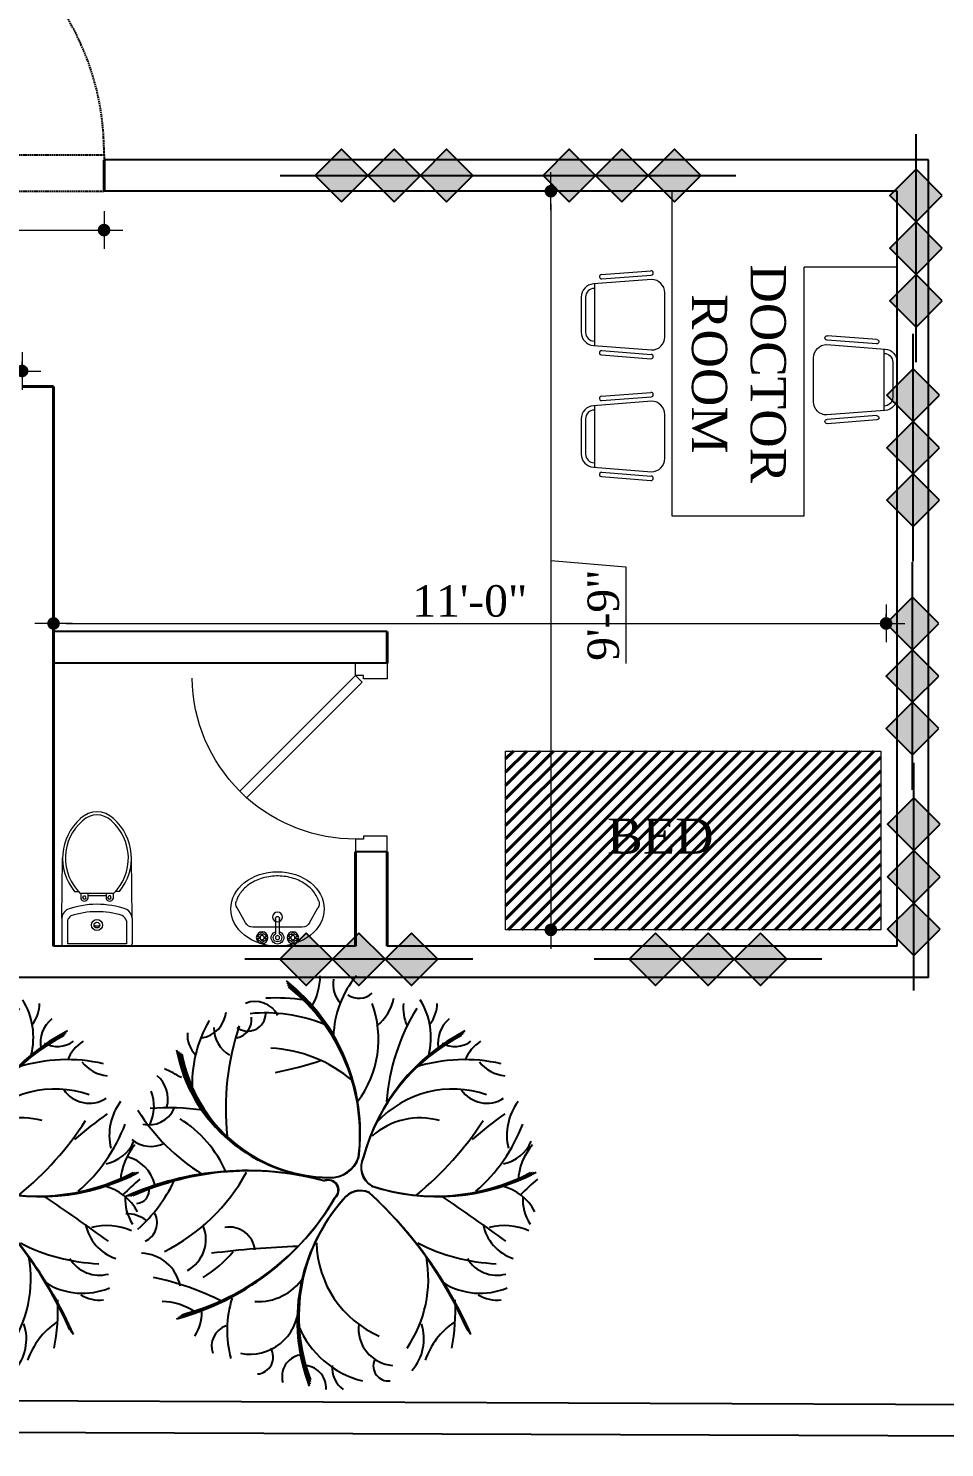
# Model space of a CAD drawing. Header units: inches. Extents: x -98933 to 1585249, y -3352739 to 192771.
# Drawn here: x 21150.5 to 21296.1, y 48380 to 48605.5 of the extents above; entities that cross this region are included whole.
import ezdxf

# ---------------------------------------------------------------- set-up
doc = ezdxf.new("R2010")
doc.units = ezdxf.units.IN
doc.header["$MEASUREMENT"] = 0
doc.header["$PDMODE"] = 35
doc.linetypes.add('DASH', pattern=[0.35, 0.25, -0.1])
doc.linetypes.add('HIDDEN', pattern=[0.375, 0.25, -0.125])
doc.layers.get('0').update_dxf_attribs({"lineweight": 0})
doc.layers.get('Defpoints').update_dxf_attribs({"lineweight": 0})
for name, color, linetype, lineweight in [('A column', 106, 'Continuous', 40), ('DOOR', 222, 'Continuous', 0), ('Ferniture', 252, 'Continuous', 0), ('FUR', 36, 'Continuous', 0), ('FURNITURE', 144, 'Continuous', 0), ('Layer1', 134, 'Continuous', 0), ('LINK', 32, 'Continuous', 0), ('Text', 7, 'Continuous', 0), ('wall', 7, 'Continuous', 0)]:
    doc.layers.add(name, color=color, linetype=linetype, lineweight=lineweight)
for name, color, linetype in [('A site line', 7, 'Continuous'), ('bp door', 40, 'Continuous'), ('CAY', 94, 'Continuous'), ('fire rated wall', 7, 'Continuous')]:
    doc.layers.add(name, color=color, linetype=linetype)
doc.styles.add('ARCH', font='times.ttf')
doc.styles.add('REG', font='times.ttf')
doc.dimstyles.new('Dim-Pres', dxfattribs={"dimtxt": 5.5, "dimasz": 2, "dimexe": 1.5, "dimexo": 1.5, "dimgap": 1, "dimtad": 3, "dimdec": 0, "dimzin": 3, "dimdsep": 46, "dimlunit": 4, "dimtxsty": 'REG', "dimblk": 'point', "dimcen": 2, "dimclrd": 256, "dimclre": 256, "dimclrt": 7, "dimadec": 0, "dimazin": 0, "dimtfac": 0.75, "dimtdec": 0, "dimtmove": 1, "dimatfit": 3, "dimldrblk": 'point', "dimfxl": 0, "dimtolj": 1, "dimtzin": 0, "dimlwd": -1, "dimlwe": -1, "dimarcsym": 1})

# ---------------------------------------------------------------- blocks, each defined once
blk = doc.blocks.new('A$C4DAA3A9E')
at = {"layer": 'CAY'}
for centre, radius, start, end in [((233.9045352818066, 730.9118818714123), 109.0952756976002, 329.6891430958647, 359.8631499391208), ((541.4364263969619, 618.5822010796037), 175.0890828873297, 140.2030289726453, 178.1947296802994), ((71.56297736977285, 452.766123815316), 342.1700020621116, 352.9873855016514, 51.76086013127102), ((74.8525590912177, 451.9221624485726), 338.7483020414904, 352.9873855016514, 51.76086013127102), ((78.14214081532555, 451.0782010805196), 335.3266020208693, 352.9873855016514, 51.76086013127102), ((81.43172253678495, 450.2342397137763), 331.9049020002482, 352.9873855016514, 51.76086013127102), ((414.6199012813304, 715.7864534344772), 48.97833407720763, 169.6778128701097, 223.7112757158261), ((228.1193449174461, 640.0987641266474), 45.24221197500901, 26.98898712277363, 112.3536131929503), ((264.1735351838433, 307.8926286846181), 383.560578478826, 82.33941060125517, 92.54676717595072), ((411.4343317476014, 724.8492052056608), 33.8265420526481, 234.9321480993368, 313.2415132307582), ((263.0778165806114, 618.5637792862326), 182.8642162263876, 322.9600351884031, 20.27839383774607), ((393.7044729258196, 706.1147920291187), 80.66591984295309, 307.786153437366, 349.2541205344831), ((568.6020616517781, 674.3302638170208), 78.97040706031908, 174.4694047149228, 203.8776253528787), ((411.540192811648, 621.602228873373), 127.0366597326958, 345.8793511554997, 31.52712743722352), ((488.9545317489537, 682.6762004784323), 60.70127105171965, 322.1243236644678, 359.306232994223), ((125.8260634041653, 671.5939637139891), 51.2322156640134, 279.4267543652198, 354.5401514923524), ((215.1736112368962, 664.9151255292309), 31.9805283657822, 233.1624195703508, 357.7775305836489), ((189.1088331530336, 653.0872181099621), 32.76640356622394, 282.1401484521281, 7.891857316956095), ((246.8808847433102, 387.5204427766366), 277.5150567203131, 68.32230407694027, 95.67586668709116), ((824.4551609784685, 481.218293009304), 365.2954905354044, 148.366829707419, 175.7308561606636), ((605.2331250820134, 612.4137653677535), 54.31127315478101, 129.1335187864215, 190.2093836211291), ((158.42805387103, 626.3447102273858), 49.92407249660915, 175.5862968962239, 225.7075991815444), ((341.2542665518122, 539.1063700962477), 224.4249127733166, 149.947341176398, 183.1746456321979), ((210.3051233790611, 638.2401280404811), 54.7942331463749, 178.8708764716968, 240.3725547863423), ((635.0906310118298, 496.2339833336082), 458.7278309924785, 161.4244088420386, 186.0954537005368), ((752.4512902462011, 321.3894405747778), 344.7586811777956, 117.2325430105702, 165.082683423382), ((756.0424141299591, 320.9100472432401), 348.2766269040995, 117.2325430105702, 165.082683423382), ((759.633538013717, 320.4306539117024), 351.7945726304035, 117.2325430105702, 165.082683423382), ((244.3405296550627, 364.1225816666483), 238.9326249922003, 49.18190325656591, 87.28655345342268), ((748.8601663624286, 321.868833906301), 341.2407354514916, 117.2325430105702, 165.082683423382), ((581.377669892754, 653.0886834774356), 47.25754953445738, 240.5920915967953, 306.2228221988358), ((664.086599704242, 555.5565145023793), 70.38206280103857, 122.4261503610307, 158.3905720887529), ((360.857295326874, 650.5343434898168), 276.0912995299753, 190.6008536690334, 269.3888746571062), ((361.2539338705392, 647.7126999262036), 273.3303865346755, 190.6008536690334, 269.3888746571062), ((361.6505724141898, 644.8910563612662), 270.5694735393758, 190.6008536690334, 269.3888746571062), ((362.0472109578404, 642.0694127976531), 267.808560544076, 190.6008536690334, 269.3888746571062), ((136.6451880226232, 1209.055914585762), 661.3029749262611, 281.1188067190244, 288.3767265980395), ((598.2616128193185, 290.9338298537987), 291.6315061344262, 77.2620287051032, 107.3481874128646), ((675.6243658020103, 619.5968652449155), 65.85816207021625, 218.6858066018307, 264.1882224254965), ((19.86505408636003, 512.9780780798392), 54.32540914652427, 345.3935229549219, 49.15978609587063), ((-77.36711946573632, 244.2477201401998), 353.370476405272, 60.24650066178937, 65.67794994378559), ((-23.33000756717229, 500.2240022349797), 73.02879887439123, 334.5436815368849, 21.23768929572742), ((577.138433053522, 348.6770242522543), 182.0357945071378, 70.80163007597801, 137.4058760268806), ((637.1591670982743, 559.4216032041659), 53.83300980133944, 213.4834107106272, 303.4406549388156), ((771.5009854166274, 449.1421629191391), 98.85019830864458, 143.1596393557846, 193.41228256732), ((319.865657498347, 679.5554202176354), 351.9532272832618, 211.9729415483948, 238.1646243157495), ((41.07267072232207, 515.7879119860954), 48.28150415243921, 256.5298928883113, 336.108977378758), ((75.63034956254705, 68.32652617444546), 429.1797103338353, 81.86691457037931, 94.41277875612666), ((-15.26093071440118, 300.7286253161074), 209.1976341730303, 23.33462073258395, 57.91194436317148), ((519.3706378159259, 351.8860074866898), 127.7939756860704, 74.31840848850172, 131.5501449663255), ((1162.778642704987, -193.9915537284178), 841.2776774997201, 125.9438289621821, 130.947406989064), ((164.7641304660792, 773.9973151649247), 553.5842602308977, 309.0383692405491, 327.2993284925748), ((421.797342830454, 575.7194276927112), 298.8801781623472, 310.9859746904865, 339.0460310791652), ((43.88319868913095, 480.6213979161621), 51.37960426391706, 229.701160612339, 298.2141340137354), ((654.7249029282248, 463.9166317607232), 66.21777439662483, 280.5289975711619, 337.3262163827293), ((799.3260553725268, 362.6859285867613), 107.0867520175645, 139.4515910414782, 176.9573670442853), ((-13.89322161722521, 345.8715051068648), 67.06227458798138, 14.1637367420586, 76.17616689182736), ((360.8058068605751, 427.3313310580925), 52.95168610300703, 266.8677915809075, 342.0261190468545), ((361.2029602876282, 426.7417176184172), 52.42216924197696, 266.8677915809075, 342.0261190468545), ((361.6001137146814, 426.1521041787419), 51.89265238094688, 266.8677915809075, 342.0261190468545), ((361.9972671443684, 425.5624907390666), 51.36313551991682, 266.8677915809075, 342.0261190468545), ((453.5976551364438, 392.4623960075623), 38.55247893940899, 153.4198431289483, 238.7287650464359), ((454.1448356038745, 392.7107713572259), 38.94992717589775, 153.4198431289483, 238.7287650464359), ((454.6920160739537, 392.9591467068894), 39.3473754123865, 153.4198431289483, 238.7287650464359), ((455.2391965413844, 393.207522056553), 39.74482364887525, 153.4198431289483, 238.7287650464359), ((212.8381642970344, -131.7167049525378), 518.3949462485219, 74.72724985538368, 114.2407334969929), ((214.7149941496173, -126.7158380316614), 513.2109967860367, 74.72724985538368, 114.2407334969929), ((216.5918240022002, -121.7149711121092), 508.0270473235514, 74.72724985538368, 114.2407334969929), ((218.4686538574315, -116.7141041912328), 502.8430978610663, 74.72724985538368, 114.2407334969929), ((-86.9466719940392, 548.9710980965101), 342.5553869999345, 296.9256160702029, 331.1328133071513), ((546.1950538320962, 703.3965025865982), 361.8539394775883, 251.8683268058957, 297.74149535311), ((547.6968466579565, 706.8503841897837), 365.5843924618932, 251.8683268058957, 297.74149535311), ((549.1986394864507, 710.3042657929545), 369.3148454461983, 251.8683268058957, 297.74149535311), ((550.700432312311, 713.75814739614), 373.0452984305034, 251.8683268058957, 297.74149535311), ((18.17193715945177, 351.5543760268556), 22.78338355536032, 272.5205935275256, 11.74599164527184), ((-165.0276491850964, 489.4162133220452), 277.9833071875707, 312.0901635368647, 334.186435920957), ((356.8400845960277, 351.801763843403), 18.16584566182978, 310.1971432043102, 114.2093084044248), ((357.2768952483748, 351.9674460765746), 17.98418720521148, 310.1971432043102, 114.2093084044248), ((357.7137058980734, 352.1331283084219), 17.80252874859319, 310.1971432043102, 114.2093084044248), ((358.150516547772, 352.2988105415934), 17.62087029197489, 310.1971432043102, 114.2093084044248), ((413.9294355726306, 313.9911963070845), 36.97943294531255, 64.15714928808485, 144.9717143011705), ((413.7939983407123, 314.5404770231034), 36.60590331960232, 64.15714928808485, 144.9717143011705), ((413.6585611087939, 315.0897577377837), 36.23237369389209, 64.15714928808485, 144.9717143011705), ((643.5281792795722, 273.5143409387456), 88.29703965730869, 26.97871704294679, 76.13004700590677), ((1137.41928834944, -105.8560791028649), 629.8098982982997, 130.7292967004073, 134.4144238590725), ((-31.65334197004267, 572.755007497115), 464.024829140703, 285.1320949924802, 329.5976238212654), ((-27.33159705354774, 570.7111572929498), 459.3845808492958, 285.1320949924802, 329.5976238212654), ((-23.0098521370528, 568.6673070887991), 454.7443325578889, 285.1320949924802, 329.5976238212654), ((-18.68810722055787, 566.6234568846339), 450.1040842664818, 285.1320949924802, 329.5976238212654), ((623.9899560853519, 121.4384579213729), 321.5652431776226, 138.4124494374222, 201.0212085964607), ((621.7552680213266, 123.9077732128571), 318.3495907458463, 138.4124494374222, 201.0212085964607), ((619.5205799572868, 126.3770885043268), 315.1339383140701, 138.4124494374222, 201.0212085964607), ((617.285891893247, 128.8464037971353), 311.9182858822939, 138.4124494374222, 201.0212085964607), ((414.0648728045344, 313.4419155924043), 37.35296257102278, 64.15714928808485, 144.9717143011705), ((-64.79333353268157, -189.9000626972775), 730.267909980729, 23.86454097043325, 47.40586810713409), ((-69.59039006104285, -195.6554240358164), 737.7964451351695, 23.86454097043325, 47.40586810713409), ((-74.38744658940414, -201.4107853743699), 745.3249802896099, 23.86454097043325, 47.40586810713409), ((-79.18450311777997, -207.1661467115991), 752.8535154440506, 23.86454097043325, 47.40586810713409), ((-1448.815231619854, -2642.105794479641), 3595.378507337486, 53.87006946207132, 56.06767060949971), ((776.9098755368614, 334.8817975964412), 76.24140585751599, 175.4193886481592, 213.9888319897211), ((0.5884573402436217, 252.3308022029742), 58.19892322650813, 52.25183843394114, 90.57930373340787), ((19.43574549730693, 294.279807251798), 35.61619727668869, 294.2904931127377, 27.14006354570156), ((78.90617205038143, 264.8923706037094), 62.3792118131093, 298.4802252812797, 22.95033137684167), ((182.7100851449795, 241.3310716814958), 45.55125963467118, 6.635644059554704, 100.1338547384088), ((709.385096089929, 307.4316424575736), 80.2249027250024, 190.9007370750057, 251.4541861520599), ((667.95790450614, 185.5113236988909), 104.1407471716981, 65.24593923835441, 104.854457505311), ((359.8433408221899, -1414.687955994166), 1668.284668000818, 91.89585348219937, 97.18238584677859), ((520.4548547146114, 263.1366621949055), 183.8984457357636, 181.359904846763, 246.5900416437218), ((667.2470879259199, 553.011535321777), 331.0352920164707, 242.7285407548478, 267.7139349735122), ((25.81483444677724, 169.1929727800962), 71.33781591862768, 10.88374495510547, 88.48923345024103), ((21.16064936980547, 386.1218270895552), 220.6836556635939, 301.4634988171275, 319.7559685097336), ((316.7440974907804, 195.2934110284186), 217.284669333101, 325.7693026317454, 10.37313148347527), ((655.1615572891751, 262.8641407790346), 61.00576306267867, 211.0778274275369, 285.1312414342451), ((-51.18984076906054, -281.8745515049013), 490.1090646336889, 63.115462261525, 78.20424823554164), ((233.101022705072, 251.4792756317547), 96.35340176826027, 266.9392168017666, 326.204549635812), ((625.4821334370499, 292.0172015151838), 122.1149240594037, 237.7409415981055, 293.0102676111984), ((63.40528447979887, 53.96183328964253), 101.3027655814587, 55.05213878536375, 89.71285355899434), ((365.5509689929022, 104.493727432513), 186.930079894053, 162.2918158446044, 195.4173412475871), ((233.2794858221168, 141.5636127970865), 348.7305502129714, 348.6721587352838, 2.752081688731023), ((655.4407081103709, 221.002713847316), 63.09840135829069, 238.0881581591686, 276.4822441270861), ((57.99394062567444, 136.6297258222112), 76.22415955759585, 326.3348084060823, 0.2761030081075787), ((219.1047705619858, 147.8478334991159), 85.56420478477295, 258.7356621187285, 358.8497447851755), ((189.8656273136585, 76.37611736423423), 38.53893853031219, 109.7765887956636, 198.8383850746299), ((458.6123530621844, 176.9421252987304), 166.8483720871146, 202.667372250046, 255.757980371806), ((475.7555263333634, 107.5295582375766), 65.0952895252516, 172.8015844112441, 265.6564160981463), ((443.2177549115731, 89.14626650479477), 83.09060279746308, 317.9445724532071, 18.62734947045871), ((657.5293163664901, 6.140363124424766), 136.9989024950379, 124.7311648853314, 160.551971530181), ((230.1609443948691, 57.30047213935904), 29.97175168453434, 273.9336880437355, 31.73430566439421), ((314.991742926155, 22.37410232876573), 39.37868090572354, 102.0331585658155, 195.0071154060951), ((463.4631358748738, 41.63502814467211), 26.594677457222, 157.6351693791158, 276.6968956373959), ((313.0734689682286, 1.994192619014939), 40.62716517871749, 357.1863570844087, 89.8589854820827), ((411.8571367660334, 38.39034811138845), 47.74116520633876, 174.9157005164962, 233.5270090798378)]:
    blk.add_arc(centre, radius, start, end, dxfattribs=at)
blk = doc.blocks.new('30 door')
at = {"layer": 'DOOR', "color": 7}
blk.add_lwpolyline([(-4.999999999999545, 28.00000000000068), (-4.999999999999545, 30), (0, 30), (0, 27.50000000000023), (-3.750000000000453, 27.5), (-3.750000000000453, 28.00000000000068), (-5.000000000001818, 28.00000000000068, 0.1816430964710889), (-22.3241161390597, 21.44543648263107), (-23.38477631083924, 20.38477631085152), (-5.000000000001818, 2.000000000030468), (-5.000000000001818, 0), (0, 0), (-4.547e-13, 2.5), (-3.750000000000453, 2.5), (-3.750000000000453, 1.999999999999317), (-5.000000000001818, 1.999999999998181), (-3.939339828221818, 3.060660171777954), (-22.3241161390597, 21.44543648263107), (-23.38477631083924, 20.38477631085152, 0.1947237237123861), (-30.99661788613685, 2.41935483871407, 0.1960840437780833)], format="xyb", dxfattribs=at)
blk = doc.blocks.new('A$C03734933')
at = {"layer": 'FURNITURE', "color": 0, "lineweight": 13}
for p, q in [((-17.03120694733479, -0.5876725750058541), (-8.24493591500959, 6.468936023803963)), ((-6.992562214322787, 4.9095899705394), (-17.33817929991346, -3.399392328956308)), ((-16.40502009699139, -1.367345601638135), (-7.618749064666189, 5.689262997171227)), ((2.822721082394308, -4.127014137485275), (-2.822721082395219, 4.127014137485275)), ((-17.15825475530528, -3.254887671184405), (-9.254635724600119, -14.8105272561429)), ((-17.9358272313757, -7.432044058288738), (-13.42948021351276, -14.02063616791156)), ((-17.11042440387882, -6.867499841809603), (-12.60407738601589, -13.45609195143288)), ((-9.454544222224284, -14.92581398758875), (2.040145249340639, -8.296855269413298)), ((-7.222428073216177, -14.79293247142823), (2.539721085606288, -9.163125425784527)), ((-6.722852236950529, -15.65920262779991), (3.039296921871937, -10.0293955821553))]:
    blk.add_line(p, q, dxfattribs=at)
for centre, radius, start, end in [((-7.931842489837437, 6.079099510488049), 0.4999999999999063, 308.7693522286991, 128.7693522286991), ((-5.298929564885838, 2.433381488048325), 3, 34.37064687368724, 124.370646873651), ((-16.71811352216355, -0.9775090883217672), 0.4999999999999079, 128.7693522286991, 308.7693522286991), ((-15.45961874888417, -5.738411408851789), 3, 128.7693522286991, 214.3706468736872), ((-15.45961874888417, -5.738411408851789), 2, 124.370646873651, 214.3706468736872), ((0.34651259990369, -5.820646786922225), 3, 304.370646873651, 34.37064687368724), ((2.789509003739112, -9.596260503970369), 0.4999999999999063, 299.9719415186722, 119.9719415186721), ((-10.95327173102214, -12.32700351847461), 3, 214.3706468736872, 299.9719415186722), ((-10.95327173102214, -12.32700351847461), 2, 214.3706468736872, 304.370646873651), ((-6.972640155083353, -15.22606754961407), 0.4999999999999079, 119.9719415186721, 299.9719415186722)]:
    blk.add_arc(centre, radius, start, end, dxfattribs=at)
blk = doc.blocks.new('A$C2EF268AB')
at = {"layer": 'FURNITURE', "color": 0, "lineweight": 13}
blk.add_blockref('A$C03734933', (15.45961874888417, 5.738411408851789), dxfattribs=at)
blk = doc.blocks.new('wc 2')
at = {"layer": 'Ferniture', "color": 8, "ltscale": 60}
for p, q in [((-39862.39933393805, -30790.28698367222), (-39862.39933393805, -30776.95570844096)), ((-39856.86359817503, -30776.63731657796), (-39861.97825924408, -30776.63731657796)), ((-39857.36467283929, -30777.75797326493), (-39861.95477140565, -30777.75797326493)), ((-39861.95477140565, -30789.48471884832), (-39861.95477140565, -30777.75797326493)), ((-39856.86359817503, -30776.63731657796), (-39844.9256005764, -30776.80174401354)), ((-39851.55031035351, -30779.17523165691), (-39851.55031035351, -30779.9383404201)), ((-39851.92757541256, -30780.44130846459), (-39853.00408678388, -30780.44130846459)), ((-39851.92757541256, -30781.83670766861), (-39853.00408678388, -30781.83670766861)), ((-39852.83815772231, -30780.80496389664), (-39852.42508915409, -30780.96178193007)), ((-39852.83815772231, -30781.47500519724), (-39852.42508915409, -30781.31818716382)), ((-39852.42508915409, -30780.96178193007), (-39852.42508915409, -30781.31818716382)), ((-39852.39731696589, -30785.4437622531), (-39852.39731696589, -30781.86093994326)), ((-39851.92757541256, -30786.94108780331), (-39851.92757541256, -30780.30160430994)), ((-39851.92757541256, -30785.4437622531), (-39853.00408678388, -30785.4437622531)), ((-39851.92757541256, -30786.83916145713), (-39853.00408678388, -30786.83916145713)), ((-39852.83815772231, -30785.80546472447), (-39852.42508915409, -30785.9622827579)), ((-39852.83815772231, -30786.47550602507), (-39852.42508915409, -30786.31868799164)), ((-39852.42508915409, -30786.31868799164), (-39852.42508915409, -30785.9622827579)), ((-39851.55031035351, -30788.1052382648), (-39851.55031035351, -30787.30435169308)), ((-39857.36467283929, -30789.48471884832), (-39861.95477140565, -30789.48471884832)), ((-39856.86359817503, -30790.60537553529), (-39861.97825924408, -30790.60537553529)), ((-39856.86359817503, -30790.60537553529), (-39844.9256005764, -30790.47872590817))]:
    blk.add_line(p, q, dxfattribs=at)
for radius in [1.09656186244923, 0.5667516220431572]:
    blk.add_circle((-39858.21794433, -30783.62795861853), radius, dxfattribs=at)
for centre, radius, start, end in [((-39861.99931750988, -30777.04709946095), 0.4103236049710832, 87.0582244433238, 167.130621251574), ((-39857.8604736459, -30779.46096223156), 1.773693841023969, 34.05095516980121, 73.76783874628431), ((-39856.94295468189, -30778.69295787773), 2.057172473412876, 31.66805341143559, 87.78923680228488), ((-39872.28820487883, -30783.67944530984), 16.72977714284609, 342.7153169550601, 18.15073858539165), ((-39871.18456935327, -30783.64640336714), 17.09274912670253, 339.8262460016954, 20.66989689210465), ((-39844.9256005764, -30787.19591928131), 9.826455629792296, 40.96873322720177, 135.4438834256694), ((-39844.9256005764, -30787.23369708978), 10.43195304739924, 40.96873322720177, 129.4229675648055), ((-39852.68643994539, -30781.1390080666), 0.7666056650601363, 114.478700093841, 245.521299906159), ((-39852.68699801742, -30781.13998454695), 0.3675433186138565, 114.2846666949483, 245.7153333050516), ((-39840.41674556279, -30783.62134605659), 4.086407823969962, 315.4230349192773, 44.57696508072274), ((-39840.41674556279, -30783.62134605659), 4.691905241576903, 315.4230349192773, 44.57696508072274), ((-39857.42684303279, -30783.62795861853), 0.9731642506872403, 144.3818697642727, 215.6181302357273), ((-39852.68643994539, -30786.14146185512), 0.7666056650601363, 114.478700093841, 245.521299906159), ((-39852.68699801742, -30786.14048537477), 0.3675433186138565, 114.2846666949483, 245.7153333050516), ((-39844.9256005764, -30780.04677283193), 9.826455629792296, 224.5561165743306, 319.0312667727982), ((-39844.9256005764, -30780.04677283193), 10.43195304739924, 230.5770324351945, 319.0312667727982), ((-39861.99931750988, -30790.1955926523), 0.4103236049710832, 192.869378748426, 272.9417755566762), ((-39857.8604736459, -30787.78172988169), 1.773693841023969, 286.2321612537157, 330.6834811965236), ((-39856.94295468189, -30788.54973423545), 2.057172473412876, 272.2107631977151, 331.1883873235784)]:
    blk.add_arc(centre, radius, start, end, dxfattribs=at)
blk = doc.blocks.new('wb')
at = {"layer": 'Ferniture', "color": 8}
for p, q in [((-20.12003989023742, -248.4780324501626), (-20.04374797489382, -248.435335259716)), ((-20.1974425994873, -248.551823503146), (-20.1974425994873, -248.5460950031515)), ((-20.19209884955435, -248.5518897656463), (-20.19209884955435, -248.5460950031515)), ((-20.14191188024943, -248.5153375597206), (-20.14191188024943, -248.7638750723447)), ((-20.2050072119886, -248.5594543781394), (-20.21080197442443, -248.5594543781394)), ((-20.20507347449548, -248.5647981281329), (-20.21080197442443, -248.5647981281329)), ((-20.1974425994873, -248.572362740626), (-20.1974425994873, -248.5781575031208)), ((-20.19209884955435, -248.5724290031264), (-20.19209884955435, -248.5781575031208)), ((-20.18453423705305, -248.5647981281329), (-20.17873947461722, -248.5647981281329)), ((-20.18446797454617, -248.5594543781394), (-20.17873947461722, -248.5594543781394)), ((-20.17630486209764, -248.6289231280715), (-20.09858322488963, -248.6289231280715)), ((-20.09858322488963, -248.6502981280521), (-20.17632196212308, -248.6502981280521)), ((-20.2050072119886, -248.7144231279907), (-20.21080197442443, -248.7144231279907)), ((-20.20507347449548, -248.7197668779842), (-20.21080197442443, -248.7197668779842)), ((-20.1974425994873, -248.7067922529972), (-20.1974425994873, -248.7010637530028)), ((-20.1974425994873, -248.7273314904773), (-20.1974425994873, -248.7331262529721)), ((-20.19209884955435, -248.7068585154976), (-20.19209884955435, -248.7010637530028)), ((-20.19209884955435, -248.7273977529777), (-20.19209884955435, -248.7331262529721)), ((-20.18453423705305, -248.7197668779842), (-20.17873947461722, -248.7197668779842)), ((-20.18446797454617, -248.7144231279907), (-20.17873947461722, -248.7144231279907)), ((-20.12003989023742, -248.8011801819043), (-20.04374874760051, -248.8438769399167))]:
    blk.add_line(p, q, dxfattribs=at)
for centre, radius in [((-20.19477072452082, -248.562126253137), 0.02939062497179497), ((-20.21614572446215, -248.562126253137), 0.005974494181766513), ((-20.19477072452082, -248.562126253137), 0.01068749998974363), ((-20.19477072452082, -248.5407512531564), 0.005974494181766513), ((-20.1733957245795, -248.562126253137), 0.005974494181766513), ((-20.19477072452082, -248.6396106280618), 0.01068749998974363), ((-20.19477072452082, -248.583501253116), 0.005974494181766513), ((-20.09074002705402, -248.6396063160327), 0.02472175102520546), ((-20.19477072452082, -248.7170950029866), 0.02939062497179497), ((-20.19477072452082, -248.6957200030076), 0.005974494181766513), ((-20.21614572446215, -248.7170950029866), 0.005974494181766513), ((-20.19477072452082, -248.7170950029866), 0.01068749998974363), ((-20.19477072452082, -248.7384700029672), 0.005974494181766513), ((-20.1733957245795, -248.7170950029866), 0.005974494181766513)]:
    blk.add_circle(centre, radius, dxfattribs=at)
for centre, radius, start, end in [((-20.09916188036678, -248.5153375597206), 0.04274999995897451, 119.2337980958395, 180), ((-20.02286996512794, -248.4726403692756), 0.04274999995897451, 72.15281453688513, 119.2337980958395), ((-20.19477072452082, -248.562126253137), 0.02137499997948725, 105.7906999715414, 164.7592999671634), ((-20.19477072452082, -248.562126253137), 0.02137499997948725, 16.09530005707093, 73.76579996124961), ((-20.19477072452082, -248.6396106280618), 0.03206249996923088, 19.63970004592027, 340.3485999592193), ((-20.19477072452082, -248.6396106280618), 0.02137499997948725, 30.2446000704686, 329.6568999396613), ((-20.19477072452082, -248.562126253137), 0.02137499997948725, 195.9211300445252, 253.5587500960594), ((-20.19477072452082, -248.562126253137), 0.02137499997948725, 285.91160005532, 343.8799999949547), ((-20.09858322488963, -248.6396106280618), 0.01068749998974363, 270, 90), ((-20.19477072452082, -248.7170950029866), 0.02137499997948725, 105.91160005532, 163.8799999949547), ((-20.19477072452082, -248.7170950029866), 0.02137499997948725, 15.92110006444044, 73.55870003071323), ((-20.19477072452082, -248.7170950029866), 0.02137499997948725, 196.0953100651059, 253.7657800645281), ((-20.19477072452082, -248.7170950029866), 0.02137499997948725, 285.7906999715412, 344.7592999671634), ((-20.09916188036678, -248.7638750723447), 0.04274999995897451, 180, 240.7662019041605), ((-20.02287073772987, -248.8065718303571), 0.04274999995897451, 240.7662019041605, 287.8384458642977)]:
    blk.add_arc(centre, radius, start, end, dxfattribs=at)
at = {"layer": 'Ferniture', "color": 8, "extrusion": (0, 0, -1)}
blk.add_ellipse((-20.04986977938916, -248.6396073544244), major_axis=(-6.052881962454873e-10, 0.2353970152380498), ratio=0.7971679021291205, dxfattribs=at)
at = {"layer": 'Ferniture', "color": 8}
blk.add_open_spline([(-20.00976797423446, -248.431947614006), (-20.00942915874421, -248.4320567036507), (-20.00909055280154, -248.4321671927949), (-19.99006537100886, -248.4384578388836), (-19.97202559928064, -248.4489427630572), (-19.93953295036572, -248.4777350659401), (-19.92511270581399, -248.4960442102629), (-19.90212236864846, -248.538333623918), (-19.89356854164162, -248.5622939297048), (-19.88368801285633, -248.6126710153156), (-19.8823653715861, -248.63906752352), (-19.88716261074533, -248.6906975396218), (-19.89328070907741, -248.7159111886722), (-19.91199483750043, -248.7617499142764), (-19.92458017280678, -248.7823540825754), (-19.95424989186813, -248.8163524722135), (-19.97130545717319, -248.8297364712782), (-19.99606689226002, -248.8422486067153), (-20.00287620297986, -248.8450465295734), (-20.00977495405478, -248.8472665836368)], degree=3, knots=[6.534436119467927, 6.534436119467927, 6.534436119467927, 6.534436119467927, 6.540905896797333, 6.540905896797333, 6.89818325188515, 6.89818325188515, 7.255460606972967, 7.255460606972967, 7.612737962060785, 7.612737962060785, 7.970015317148603, 7.970015317148603, 8.327292672236421, 8.327292672236421, 8.684570027324238, 8.684570027324238, 9.041847382412055, 9.041847382412055, 9.173595865515846, 9.173595865515846, 9.173595865515846, 9.173595865515846], dxfattribs=at)
blk = doc.blocks.new('bfg')
at = {"layer": 'fire rated wall'}
h = blk.add_hatch(color=1, dxfattribs=at)
h.dxf.hatch_style = 1
h.paths.add_polyline_path([(9432308.674082786, -5613534.505642245), (9432321.426479785, -5613547.258039244), (9432334.178876786, -5613534.505642245)])
h.paths.add_polyline_path([(9432334.178876786, -5613534.505642245), (9432321.426479785, -5613521.753245245), (9432308.674082786, -5613534.505642245)])
h.paths.add_polyline_path([(9432334.178876786, -5613534.505642245), (9432359.683670785, -5613534.505642245), (9432346.931273786, -5613521.753245245)])
h.paths.add_polyline_path([(9432334.178876786, -5613534.505642245), (9432346.931273786, -5613547.258039244), (9432359.683670785, -5613534.505642245)])
at = {"layer": 'fire rated wall', "color": 1, "elevation": 4.752381534793134e-10}
for points in [[(9432321.426479785, -5613547.258039244), (9432334.178876786, -5613534.505642245), (9432321.426479785, -5613521.753245245), (9432308.674082786, -5613534.505642245)], [(9432346.931273786, -5613547.258039244), (9432359.683670785, -5613534.505642245), (9432346.931273786, -5613521.753245245), (9432334.178876786, -5613534.505642245)]]:
    blk.add_lwpolyline(points, close=True, dxfattribs=at)
blk.add_lwpolyline([(9432291.670886785, -5613534.505642245), (9432376.686866786, -5613534.505642245)], dxfattribs=at)
blk = doc.blocks.new('3HR RATE')
at = {"layer": 'fire rated wall', "xscale": 1.292997314696549, "yscale": 1.292997314696549, "zscale": 1.292997314696549}
for p in [(-12191616.17044229, 7245476.705624639), (-12191583.19281213, 7245476.705624639)]:
    blk.add_blockref('bfg', p, dxfattribs=at)
blk = doc.blocks.new('fddfgdgfsg')
at = {"ltscale": 100000}
h = blk.add_hatch(color=1, dxfattribs=at)
h.paths.add_polyline_path([(2091.903125185498, -12378.98422653549), (2096.326822226329, -12383.40506268463), (2100.730544300419, -12378.99849079401), (2100.71627081095, -12378.98422653549), (2100.733384885996, -12378.96710138527), (2096.323961334634, -12374.56052949465)])
h.paths.add_polyline_path([(2105.139967851785, -12383.40506268463), (2109.560804000925, -12378.98136564379), (2105.137106960094, -12374.56052949465), (2100.733384885996, -12378.96710138527), (2100.747658375465, -12378.98136564379), (2100.730544300419, -12378.99849079401)])
at = {"layer": 'bp door', "color": 1, "linetype": 'DASH'}
for p, q in [((2117.316091027391, -12362.64085012602, -9.701904012345906), (2072.605841582608, -12362.64085012602, -9.701904012345906)), ((2072.605841582608, -12368.39791359767, -9.701904012345906), (2072.605841582608, -12362.64085012602, -9.701904012345906)), ((2117.316091027398, -12368.39791359767, -9.701904012345906), (2072.605841582608, -12368.39791359768, -9.701904012345906))]:
    blk.add_line(p, q, dxfattribs=at)
at = {"layer": 'bp door', "color": 1, "elevation": -9.701904012345906}
for points in [[(2117.316091027391, -12368.39791359767), (2118.549747485606, -12368.39791359767), (2118.549747485606, -12370.86522651409), (2120.605841582608, -12370.86522651409), (2120.605841582608, -12362.64085012602), (2117.316091027391, -12362.64085012602)], [(2116.082434569184, -12410.64085012605), (2118.549747485606, -12410.64085012605), (2118.549747485606, -12368.39791359767), (2116.082434569184, -12368.39791359767)], [(2100.747658375465, -12378.98136564381), (2096.32396133463, -12374.56052949467), (2091.90312518549, -12378.9842265355), (2096.326822226329, -12383.40506268464)], [(2109.560804000925, -12378.98136564381), (2105.137106960086, -12374.56052949467), (2100.71627081095, -12378.9842265355), (2105.139967851788, -12383.40506268464)]]:
    blk.add_lwpolyline(points, close=True, dxfattribs=at)
at = {"layer": 'bp door', "color": 1, "linetype": 'DASH'}
blk.add_arc((2114.390399013391, -12368.88769289068, -9.701904012345906), 41.78742781558017, 179.3284360777172, 272.3206263789623, dxfattribs=at)
blk = doc.blocks.new('dot')
at = {"color": 4}
for p, q in [((0, 1.5), (0, -1.5)), ((-1.5, 0), (1.5, 0))]:
    blk.add_line(p, q, dxfattribs=at)
at = {"color": 6, "const_width": 0.5}
blk.add_lwpolyline([(-0.25, 0, 1), (0.25, 0, 1)], format="xyb", close=True, dxfattribs=at)
blk = doc.blocks.new('point')
blk.add_blockref('dot', (0, 0))
blk = doc.blocks.new('*D432')
at = {"layer": 'Defpoints', "color": 0, "ltscale": 30, "transparency": 16777216}
for p in [(21114.54468392556, 48579.67344485357, -11.61091691791745), (21162.54468392556, 48579.67344485357, -11.61091691791745), (21162.54468392556, 48573.48746907537)]:
    blk.add_point(p, dxfattribs=at)
at = {"layer": 'Layer1', "ltscale": 30, "transparency": 16777216}
for p, q in [((21114.54468392556, 48575.0233635125), (21114.54468392556, 48571.98746907537)), ((21162.54468392556, 48575.0233635125), (21162.54468392556, 48571.98746907537)), ((21116.54468392556, 48573.48746907537), (21160.54468392556, 48573.48746907537))]:
    blk.add_line(p, q, dxfattribs=at)
at = {"layer": 'Layer1', "ltscale": 30, "transparency": 16777216, "xscale": 2, "yscale": 2, "zscale": 2, "rotation": 180}
blk.add_blockref('point', (21114.54468392556, 48573.48746907537), dxfattribs=at)
at = {"layer": 'Layer1', "ltscale": 30, "transparency": 16777216, "xscale": 2, "yscale": 2, "zscale": 2}
blk.add_blockref('point', (21162.54468392556, 48573.48746907537), dxfattribs=at)
at = {"layer": 'Layer1', "color": 7, "ltscale": 30, "transparency": 16777216, "insert": (21138.54468392556, 48577.03072790738), "char_height": 5, "attachment_point": 5, "style": 'REG'}
blk.add_mtext('\\A1;4\'-0"', dxfattribs=at)
blk = doc.blocks.new('*D463')
at = {"layer": 'Defpoints', "color": 0, "ltscale": 30, "transparency": 16777216}
for p in [(20994.39004037523, 48551.0884230924), (21149.5258440415, 48548.62045267482, -11.61091691791745), (20994.39004037523, 48547.0831376071)]:
    blk.add_point(p, dxfattribs=at)
at = {"layer": 'Layer1', "ltscale": 30, "transparency": 16777216}
for p, q in [((20994.39004037523, 48548.5831376071), (20994.39004037523, 48552.5884230924)), ((21149.5258440415, 48550.80982043943), (21149.5258440415, 48552.5884230924)), ((21147.5258440415, 48551.0884230924), (20996.39004037523, 48551.0884230924))]:
    blk.add_line(p, q, dxfattribs=at)
at = {"layer": 'Layer1', "ltscale": 30, "transparency": 16777216, "xscale": 2, "yscale": 2, "zscale": 2, "rotation": 180}
blk.add_blockref('point', (20994.39004037523, 48551.0884230924), dxfattribs=at)
at = {"layer": 'Layer1', "ltscale": 30, "transparency": 16777216, "xscale": 2, "yscale": 2, "zscale": 2}
blk.add_blockref('point', (21149.5258440415, 48551.0884230924), dxfattribs=at)
at = {"layer": 'Layer1', "color": 7, "ltscale": 30, "transparency": 16777216, "insert": (21071.95794220837, 48554.5884230924), "char_height": 5, "attachment_point": 5, "style": 'REG'}
blk.add_mtext('\\A1;12\'-11"', dxfattribs=at)
blk = doc.blocks.new('*D464')
at = {"layer": 'Defpoints', "color": 0, "ltscale": 30, "transparency": 16777216}
for p in [(21154.5258440415, 48509.67344485358, -11.61091691791745), (21286.82230286434, 48510.9591231011, -11.61091691791745), (21286.82230286434, 48510.9591231011)]:
    blk.add_point(p, dxfattribs=at)
at = {"layer": 'Layer1', "ltscale": 30, "transparency": 16777216}
for p, q in [((21154.5258440415, 48511.17598205769), (21154.5258440415, 48512.4591231011)), ((21286.82230286434, 48511.75444104739), (21286.82230286434, 48512.4591231011)), ((21156.5258440415, 48510.9591231011), (21284.82230286434, 48510.9591231011))]:
    blk.add_line(p, q, dxfattribs=at)
at = {"layer": 'Layer1', "ltscale": 30, "transparency": 16777216, "xscale": 2, "yscale": 2, "zscale": 2, "rotation": 180}
blk.add_blockref('point', (21154.5258440415, 48510.9591231011), dxfattribs=at)
at = {"layer": 'Layer1', "ltscale": 30, "transparency": 16777216, "xscale": 2, "yscale": 2, "zscale": 2}
blk.add_blockref('point', (21286.82230286434, 48510.9591231011), dxfattribs=at)
at = {"layer": 'Layer1', "color": 7, "ltscale": 30, "transparency": 16777216, "insert": (21220.67407345292, 48514.50238193311), "char_height": 5, "attachment_point": 5, "style": 'REG'}
blk.add_mtext('\\A1;11\'-0"', dxfattribs=at)
blk = doc.blocks.new('*D465')
at = {"layer": 'Defpoints', "color": 0, "ltscale": 30, "transparency": 16777216}
for p in [(21229.0928602835, 48579.67344485358, -11.61091691791745), (21229.0928602835, 48462.24925957464, -11.61091691791745), (21233.55430066463, 48462.24925957464)]:
    blk.add_point(p, dxfattribs=at)
at = {"layer": 'Layer1', "ltscale": 30, "transparency": 16777216}
for p, q in [((21232.54218247421, 48579.67344485358), (21235.05430066463, 48579.67344485358)), ((21233.55430066463, 48577.67344485358), (21233.55430066463, 48464.24925957464)), ((21233.55430066463, 48520.96135221411), (21245.44895014674, 48519.98440484156)), ((21245.44895014674, 48519.98440484156), (21245.44895014674, 48504.58137672332)), ((21232.54218247421, 48462.24925957464), (21235.05430066463, 48462.24925957464))]:
    blk.add_line(p, q, dxfattribs=at)
at = {"layer": 'Layer1', "ltscale": 30, "transparency": 16777216, "xscale": 2, "yscale": 2, "zscale": 2}
for p, rotation in [((21233.55430066463, 48579.67344485358), 90), ((21233.55430066463, 48462.24925957464), 270)]:
    blk.add_blockref('point', p, dxfattribs=dict(at, rotation=rotation))
at = {"layer": 'Layer1', "color": 7, "ltscale": 30, "transparency": 16777216, "insert": (21241.89848150938, 48512.28289078245), "char_height": 5, "attachment_point": 5, "rotation": 90, "style": 'REG'}
blk.add_mtext('\\A1;9\'-9"', dxfattribs=at)

msp = doc.modelspace()

# ---------------------------------------------------------------- hatches: boundary and pattern name
at = {"layer": 'A column', "ltscale": 30}
h = msp.add_hatch(dxfattribs=at)
h.set_pattern_fill('ANSI31', scale=12, style=0)
h.set_pattern_definition([(45, (-18589.54397974318, 14275.93696238719), (-1.060660171779821, 1.060660171779821), [])])
h.paths.add_polyline_path([(21226.35400117028, 48490.68209379124), (21286.00309169877, 48490.68209379124), (21286.00309169877, 48462.24925957464), (21226.35400117028, 48462.24925957464)])

# ---------------------------------------------------------------- linework, layer by layer
at = {"layer": 'A column', "color": 7, "ltscale": 30}
msp.add_line((21149.5258440415, 48548.62045267482, -11.61091691791745), (21154.5258440415, 48548.62045267482, -11.61091691791745), dxfattribs=at)
at = {"layer": 'A column', "color": 7, "ltscale": 30, "elevation": -11.61091691791745}
for points in [[(21162.54468392556, 48584.67344485358), (21162.54468392556, 48579.67344485358)], [(21154.5258440415, 48548.62045267482), (21154.5258440415, 48459.67344485358)], [(21207.5258440415, 48509.67344485358), (21207.5258440415, 48504.67344485358)], [(21202.5258440415, 48474.67344485358), (21202.5258440415, 48459.67344485358)], [(21207.5258440415, 48474.67344485358), (21207.5258440415, 48459.67344485358)]]:
    msp.add_lwpolyline(points, dxfattribs=at)
at = {"layer": 'A site line', "color": 7, "ltscale": 30, "elevation": -11.61091691791745}
for points in [[(21782.77127793776, 48873.4218810664), (21770.55610876775, 48379.9565204649), (19271.7002524392, 48389.61981808967)], [(21777.77280911726, 48873.54561243056), (21765.67881419212, 48384.97541878219), (19271.71958773888, 48394.61978070415)], [(21293.58208371116, 48584.67344485358), (21162.54468392556, 48584.67344485358)], [(21293.58208371116, 48454.67344485358), (21293.58208371116, 48584.67344485358)], [(21288.58208371116, 48579.67344485358), (21162.54468392556, 48579.67344485358)], [(21288.58208371116, 48459.67344485358), (21288.58208371116, 48579.67344485358)], [(21207.5258440415, 48509.67344485358), (21154.5258440415, 48509.67344485358)], [(21207.5258440415, 48504.67344485358), (21154.5258440415, 48504.67344485358)], [(21207.5258440415, 48474.67344485358), (21202.5258440415, 48474.67344485358)], [(21202.5258440415, 48459.67344485358), (21154.5258440415, 48459.67344485358)], [(21288.58208371116, 48459.67344485358), (21207.5258440415, 48459.67344485358)], [(21293.58208371116, 48454.67344485358), (20991.46960437182, 48454.67344485358)]]:
    msp.add_lwpolyline(points, dxfattribs=at)
at = {"layer": 'FUR', "color": 7, "elevation": -11.61091691791745}
msp.add_lwpolyline([(21226.35400117028, 48490.68209379124), (21286.00309169877, 48490.68209379124), (21286.00309169877, 48462.24925957464), (21226.35400117028, 48462.24925957464)], close=True, dxfattribs=at)
at = {"layer": 'FURNITURE', "color": 7, "lineweight": 13, "elevation": -11.61091691791745}
for points in [[(21273.78438639991, 48579.67344485358), (21252.78438639991, 48579.67344485358), (21252.78438639991, 48528.07713805012), (21273.78438639991, 48528.07713805012), (21273.78438639991, 48567.61669099917)], [(21273.78438639991, 48579.67344485358), (21288.58208371116, 48579.67344485358), (21288.58208371116, 48567.61669099917), (21273.78438639991, 48567.61669099917)]]:
    msp.add_lwpolyline(points, dxfattribs=at)

# ---------------------------------------------------------------- block references
at = {"color": 7, "linetype": 'HIDDEN', "xscale": -31.50293870684982, "yscale": 31.50293870684982, "zscale": 31.50293870684691, "rotation": 270}
msp.add_blockref('wb', (29022.98979320594, 49097.21181216124, -11.61091691791745), dxfattribs=at)
at = {"layer": 'CAY', "color": 7, "xscale": 0.08999999999650754, "yscale": 0.08999999999650754, "zscale": 0.09000000000014552}
for p in [(21102.84650308422, 48389.19387606574, -11.59500675510569), (21166.01955352493, 48389.19387606574, -11.59500675510569)]:
    msp.add_blockref('A$C4DAA3A9E', p, dxfattribs=at)
at = {"layer": 'Layer1', "rotation": 180}
msp.add_blockref('fddfgdgfsg', (23235.15052550816, 36217.03259472756, -1.909012905571544), dxfattribs=at)
at = {"layer": 'Layer1', "xscale": 0.2533935670508072, "yscale": 0.2533935670508072, "zscale": 0.2533935670521235}
for p, rotation in [((18046.02683987296, 47459.96547232952, -11.61091691791745), 90), ((18045.56567979141, 47428.25197834091, -11.61091691791745), 90), ((18045.45048327473, 47391.95777253955, -11.61091691791745), 90), ((18045.68125032281, 47360.05133838885, -11.61091691791745), 90), ((22313.68074767127, 45212.02279608404), 180), ((22369.16741866733, 45212.02279608404), 180)]:
    msp.add_blockref('3HR RATE', p, dxfattribs=dict(at, rotation=rotation))
for p in [(20097.98617138279, 51827.72342413499, -11.61091691791745), (20134.19688851294, 51827.72342413505, -11.61091691791745)]:
    msp.add_blockref('3HR RATE', p, dxfattribs=at)
at = {"layer": 'LINK', "color": 7, "lineweight": 13, "yscale": 0.6999999999970896}
for p, xscale, zscale, rotation in [((21240.46421254333, 48562.82552023421, -11.61091691791745), 0.6999999999988736, 0.6999999999999784, 325.6293531255983), ((21286.4820837111, 48552.4906117391, -11.61091691791745), -0.7000000000010832, 0.7, 34.37064687572105), ((21240.46421254333, 48543.47896682098, -11.61091691791745), 0.6999999999988736, 0.6999999999999784, 325.6293531255983)]:
    msp.add_blockref('A$C2EF268AB', p, dxfattribs=dict(at, xscale=xscale, zscale=zscale, rotation=rotation))
at = {"layer": 'wall', "color": 7, "lineweight": -3, "xscale": -1, "rotation": 180}
msp.add_blockref('30 door', (21207.5258440415, 48504.67344485358, -11.61091691791745), dxfattribs=at)
at = {"layer": 'wall', "color": 7, "xscale": 0.8000000000029104, "yscale": 0.8000000000029104, "zscale": 0.8000000000001819, "rotation": 90}
msp.add_blockref('wc 2', (-3465.484239784171, 80349.59291201127, -11.61091691791745), dxfattribs=at)

# ---------------------------------------------------------------- texts
at = {"layer": 'Text', "color": 7, "insert": (21270.90731210784, 48550.64291451409, -11.61091691791745), "char_height": 5.6, "width": 37.36774417291915, "attachment_point": 2, "rotation": 269.99999999999966, "style": 'ARCH'}
msp.add_mtext('DOCTOR\\PROOM', dxfattribs=at)
at = {"layer": 'Text', "color": 7, "insert": (21250.95570629186, 48489.28704547653, -11.61091691791745), "char_height": 5.6, "width": 37.36774417291915, "attachment_point": 2, "style": 'ARCH'}
msp.add_mtext('\\PBED', dxfattribs=at)

# ---------------------------------------------------------------- dimensions: what is measured, and where the dimension line sits
at = {"layer": 'Layer1', "ltscale": 30}
dim = msp.add_linear_dim(base=(21233.55430066463, 48462.24925957464), p1=(21229.0928602835, 48579.67344485358, -11.61091691791745), p2=(21229.0928602835, 48462.24925957464, -11.61091691791745), angle=90, dimstyle='Dim-Pres', override={"dimtxt": 5, "dimfxl": 4, "dimfxlon": 1}, dxfattribs=at)
dim.commit()
dim.dimension.update_dxf_attribs({"geometry": '*D465', "text_midpoint": (21245.44895014673, 48518.98440484157), "dimtype": 160})
for base, p1, p2, picture, middle in [((21162.54468392556, 48573.48746907537), (21114.54468392556, 48579.67344485357, -11.61091691791745), (21162.54468392556, 48579.67344485357, -11.61091691791745), '*D432', (21138.54468392556, 48577.03072790738)), ((20994.39004037523, 48551.0884230924), (21149.5258440415, 48548.62045267482, -11.61091691791745), (20994.39004037523, 48547.0831376071), '*D463', (21071.95794220837, 48554.5884230924)), ((21286.82230286434, 48510.9591231011), (21154.5258440415, 48509.67344485358, -11.61091691791745), (21286.82230286434, 48510.9591231011, -11.61091691791745), '*D464', (21220.67407345292, 48514.50238193311))]:
    dim = msp.add_linear_dim(base=base, p1=p1, p2=p2, dimstyle='Dim-Pres', override={"dimtxt": 5, "dimfxl": 4, "dimfxlon": 1}, dxfattribs=at)
    dim.commit()
    dim.dimension.update_dxf_attribs({"geometry": picture, "text_midpoint": middle})

doc.saveas('drawing.dxf')
